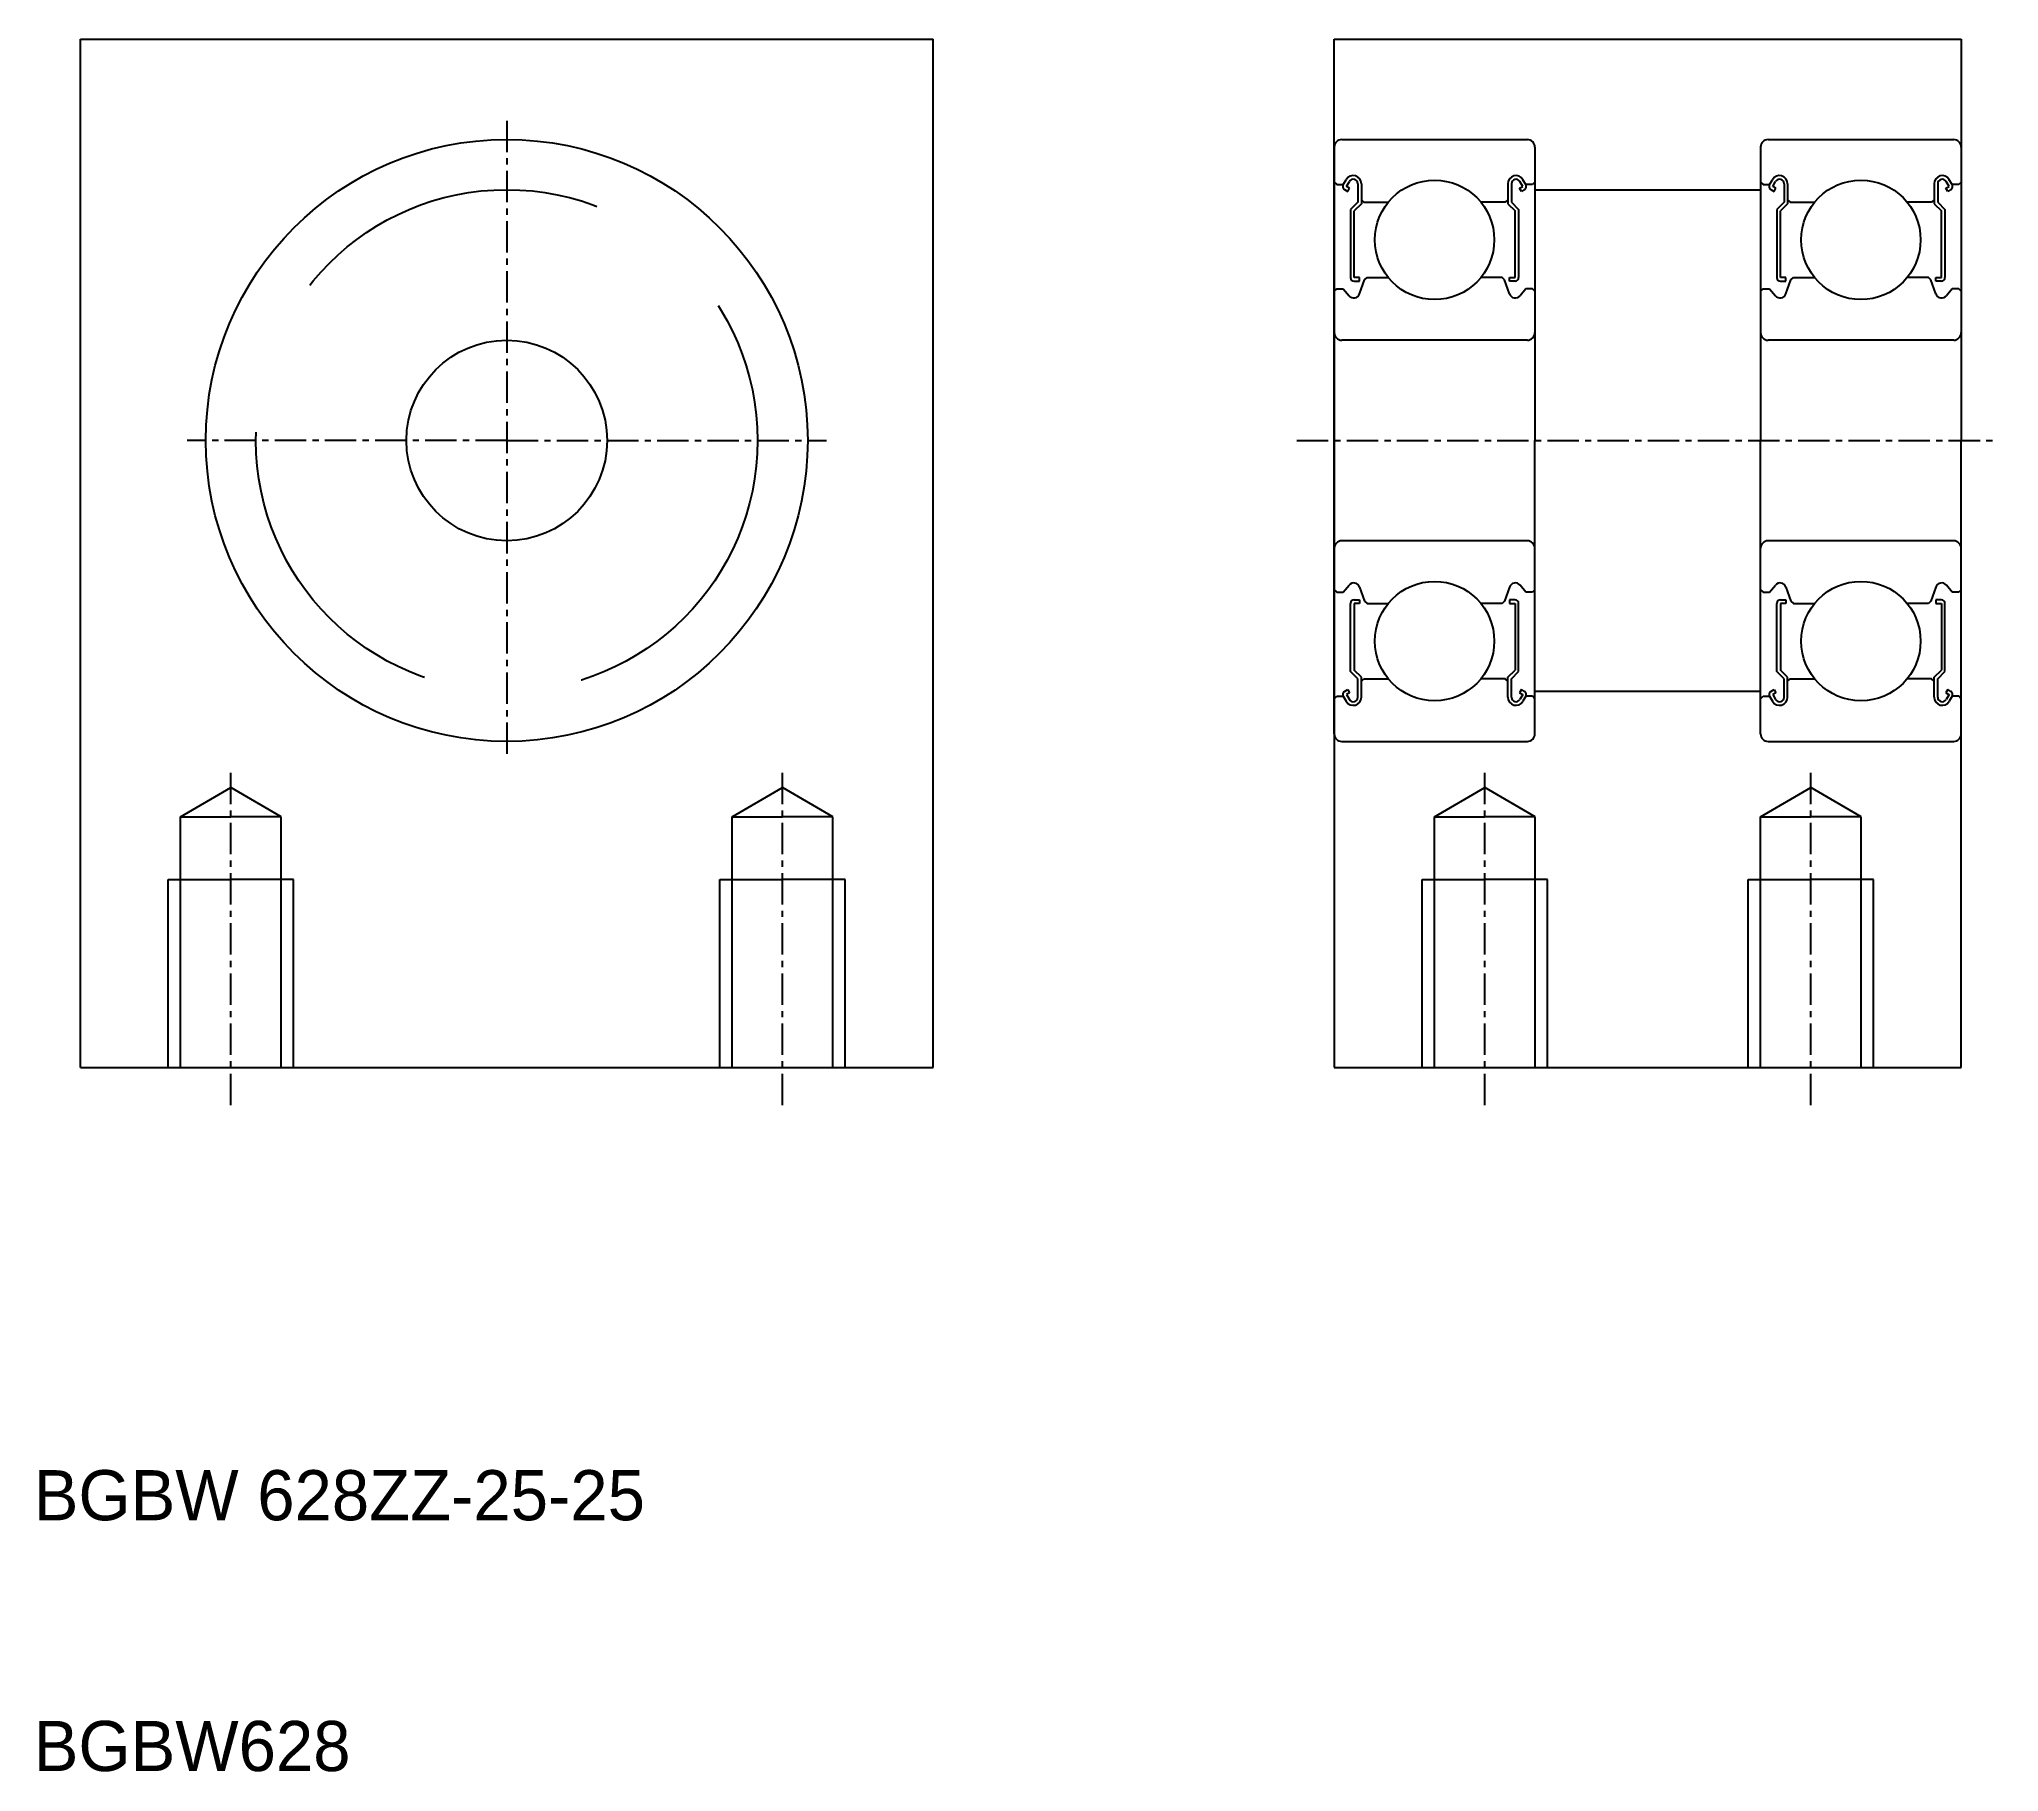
# Model space of a CAD drawing. Extents: x 101.7 to 179.9, y 55.3 to 124.4.
import ezdxf

# ---------------------------------------------------------------- set-up
doc = ezdxf.new("R2010")
doc.units = 0
doc.linetypes.add('CENTER', pattern=[2, 1.25, -0.25, 0.25, -0.25])
doc.linetypes.add('DASHED', pattern=[19.05, 12.7, -6.35])
doc.layers.get('0').update_dxf_attribs({"linetype": 'CONTINUOUS'})
doc.layers.add('CENTER', color=1, linetype='CENTER')

msp = doc.modelspace()

# ---------------------------------------------------------------- linework, layer by layer
for p, q in [((103.371, 83.382), (103.371, 124.382)), ((103.371, 124.382), (137.371, 124.382)), ((137.371, 83.382), (137.371, 124.382)), ((153.371, 108.382), (153.371, 124.382)), ((153.371, 124.382), (178.371, 124.382)), ((178.371, 124.382), (178.371, 108.382)), ((153.671, 120.382), (161.071, 120.382)), ((170.671, 120.382), (178.071, 120.382)), ((153.371, 120.082), (153.371, 108.382)), ((161.371, 120.082), (161.371, 108.382)), ((170.371, 120.082), (170.371, 108.382)), ((178.371, 120.082), (178.371, 108.382)), ((153.371, 118.682), (153.471, 118.582)), ((153.471, 118.582), (153.73, 118.582)), ((153.73, 118.582), (153.848, 118.781)), ((153.783, 118.386), (153.908, 118.314)), ((153.855, 118.51), (153.972, 118.709)), ((153.98, 118.438), (153.855, 118.51)), ((153.908, 118.314), (153.98, 118.438)), ((154.306, 118.619), (154.306, 117.882)), ((154.45, 118.619), (154.45, 117.823)), ((160.291, 118.619), (160.291, 117.823)), ((160.435, 118.619), (160.435, 117.882)), ((160.762, 118.438), (160.886, 118.51)), ((160.834, 118.314), (160.762, 118.438)), ((160.886, 118.51), (160.769, 118.709)), ((160.958, 118.386), (160.834, 118.314)), ((161.011, 118.582), (160.893, 118.781)), ((161.271, 118.582), (161.011, 118.582)), ((161.371, 118.682), (161.271, 118.582)), ((170.371, 118.682), (170.471, 118.582)), ((170.471, 118.582), (170.73, 118.582)), ((170.73, 118.582), (170.848, 118.781)), ((170.783, 118.386), (170.908, 118.314)), ((170.855, 118.51), (170.972, 118.709)), ((170.98, 118.438), (170.855, 118.51)), ((170.908, 118.314), (170.98, 118.438)), ((171.306, 118.619), (171.306, 117.882)), ((171.45, 118.619), (171.45, 117.823)), ((177.291, 118.619), (177.291, 117.823)), ((177.435, 118.619), (177.435, 117.882)), ((177.762, 118.438), (177.886, 118.51)), ((177.834, 118.314), (177.762, 118.438)), ((177.886, 118.51), (177.769, 118.709)), ((177.958, 118.386), (177.834, 118.314)), ((178.011, 118.582), (177.893, 118.781)), ((178.271, 118.582), (178.011, 118.582)), ((178.371, 118.682), (178.271, 118.582)), ((154.306, 117.882), (154.018, 117.594)), ((154.018, 117.594), (154.018, 114.876)), ((154.45, 117.823), (154.162, 117.535)), ((154.162, 114.876), (154.162, 117.535)), ((154.45, 117.982), (154.55, 117.882)), ((154.55, 117.882), (155.521, 117.882)), ((160.191, 117.882), (159.22, 117.882)), ((160.291, 117.982), (160.191, 117.882)), ((160.291, 117.823), (160.579, 117.535)), ((160.435, 117.882), (160.723, 117.594)), ((160.579, 114.876), (160.579, 117.535)), ((160.723, 117.594), (160.723, 114.876)), ((171.306, 117.882), (171.018, 117.594)), ((171.018, 117.594), (171.018, 114.876)), ((171.45, 117.823), (171.162, 117.535)), ((171.162, 114.876), (171.162, 117.535)), ((171.45, 117.982), (171.55, 117.882)), ((171.55, 117.882), (172.521, 117.882)), ((177.191, 117.882), (176.22, 117.882)), ((177.291, 117.982), (177.191, 117.882)), ((177.291, 117.823), (177.579, 117.535)), ((177.435, 117.882), (177.723, 117.594)), ((177.579, 114.876), (177.579, 117.535)), ((177.723, 117.594), (177.723, 114.876)), ((154.378, 114.876), (154.162, 114.876)), ((154.378, 114.732), (154.378, 114.876)), ((154.579, 114.788), (154.679, 114.882)), ((154.679, 114.882), (155.521, 114.882)), ((160.062, 114.882), (159.22, 114.882)), ((160.162, 114.788), (160.062, 114.882)), ((160.363, 114.876), (160.579, 114.876)), ((160.363, 114.732), (160.363, 114.876)), ((171.378, 114.876), (171.162, 114.876)), ((171.378, 114.732), (171.378, 114.876)), ((171.579, 114.788), (171.679, 114.882)), ((171.679, 114.882), (172.521, 114.882)), ((177.062, 114.882), (176.22, 114.882)), ((177.162, 114.788), (177.062, 114.882)), ((177.363, 114.732), (177.363, 114.876)), ((177.363, 114.876), (177.579, 114.876)), ((153.371, 114.332), (153.471, 114.432)), ((153.471, 114.432), (153.73, 114.432)), ((153.73, 114.432), (153.962, 114.149)), ((154.162, 114.732), (154.378, 114.732)), ((154.378, 114.234), (154.579, 114.788)), ((160.364, 114.234), (160.162, 114.788)), ((160.579, 114.732), (160.363, 114.732)), ((161.011, 114.432), (160.779, 114.149)), ((161.271, 114.432), (161.011, 114.432)), ((161.371, 114.332), (161.271, 114.432)), ((170.371, 114.332), (170.471, 114.432)), ((170.471, 114.432), (170.73, 114.432)), ((170.73, 114.432), (170.962, 114.149)), ((171.162, 114.732), (171.378, 114.732)), ((171.378, 114.234), (171.579, 114.788)), ((177.364, 114.234), (177.162, 114.788)), ((177.579, 114.732), (177.363, 114.732)), ((178.011, 114.432), (177.779, 114.149)), ((178.271, 114.432), (178.011, 114.432)), ((178.371, 114.332), (178.271, 114.432)), ((161.071, 112.382), (153.671, 112.382)), ((178.071, 112.382), (170.671, 112.382)), ((153.371, 108.382), (153.371, 83.382)), ((153.371, 96.682), (153.371, 108.382)), ((161.371, 96.682), (161.371, 108.382)), ((170.371, 96.682), (170.371, 108.382)), ((178.371, 83.382), (178.371, 108.382)), ((178.371, 96.682), (178.371, 108.382)), ((161.071, 104.382), (153.671, 104.382)), ((178.071, 104.382), (170.671, 104.382)), ((153.371, 102.432), (153.471, 102.332)), ((153.73, 102.332), (153.962, 102.615)), ((154.378, 102.53), (154.579, 101.976)), ((160.364, 102.53), (160.162, 101.976)), ((161.011, 102.332), (160.779, 102.615)), ((161.371, 102.432), (161.271, 102.332)), ((161.371, 102.532), (161.371, 102.532)), ((170.371, 102.432), (170.471, 102.332)), ((170.73, 102.332), (170.962, 102.615)), ((171.378, 102.53), (171.579, 101.976)), ((177.364, 102.53), (177.162, 101.976)), ((178.011, 102.332), (177.779, 102.615)), ((178.371, 102.432), (178.271, 102.332)), ((178.371, 102.532), (178.371, 102.532)), ((153.471, 102.332), (153.73, 102.332)), ((154.018, 99.17), (154.018, 101.888)), ((154.162, 102.032), (154.378, 102.032)), ((154.162, 101.888), (154.162, 99.23)), ((154.378, 101.888), (154.162, 101.888)), ((154.378, 102.032), (154.378, 101.888)), ((154.579, 101.976), (154.679, 101.882)), ((154.679, 101.882), (155.521, 101.882)), ((160.062, 101.882), (159.22, 101.882)), ((160.162, 101.976), (160.062, 101.882)), ((160.579, 102.032), (160.363, 102.032)), ((160.363, 102.032), (160.363, 101.888)), ((160.363, 101.888), (160.579, 101.888)), ((160.579, 101.888), (160.579, 99.23)), ((160.723, 99.17), (160.723, 101.888)), ((161.271, 102.332), (161.011, 102.332)), ((170.471, 102.332), (170.73, 102.332)), ((171.018, 99.17), (171.018, 101.888)), ((171.162, 102.032), (171.378, 102.032)), ((171.162, 101.888), (171.162, 99.23)), ((171.378, 101.888), (171.162, 101.888)), ((171.378, 102.032), (171.378, 101.888)), ((171.579, 101.976), (171.679, 101.882)), ((171.679, 101.882), (172.521, 101.882)), ((177.062, 101.882), (176.22, 101.882)), ((177.162, 101.976), (177.062, 101.882)), ((177.363, 102.032), (177.363, 101.888)), ((177.579, 102.032), (177.363, 102.032)), ((177.363, 101.888), (177.579, 101.888)), ((177.579, 101.888), (177.579, 99.23)), ((177.723, 99.17), (177.723, 101.888)), ((178.271, 102.332), (178.011, 102.332)), ((161.371, 99.607), (161.371, 99.607)), ((178.371, 99.607), (178.371, 99.607)), ((154.306, 98.882), (154.018, 99.17)), ((154.45, 98.942), (154.162, 99.23)), ((154.306, 98.145), (154.306, 98.882)), ((154.45, 98.145), (154.45, 98.942)), ((154.45, 98.782), (154.55, 98.882)), ((154.55, 98.882), (155.521, 98.882)), ((160.191, 98.882), (159.22, 98.882)), ((160.291, 98.782), (160.191, 98.882)), ((160.291, 98.942), (160.579, 99.23)), ((160.291, 98.145), (160.291, 98.942)), ((160.435, 98.882), (160.723, 99.17)), ((160.435, 98.145), (160.435, 98.882)), ((171.306, 98.882), (171.018, 99.17)), ((171.45, 98.942), (171.162, 99.23)), ((171.306, 98.145), (171.306, 98.882)), ((171.45, 98.145), (171.45, 98.942)), ((171.45, 98.782), (171.55, 98.882)), ((171.55, 98.882), (172.521, 98.882)), ((177.191, 98.882), (176.22, 98.882)), ((177.291, 98.782), (177.191, 98.882)), ((177.291, 98.942), (177.579, 99.23)), ((177.291, 98.145), (177.291, 98.942)), ((177.435, 98.882), (177.723, 99.17)), ((177.435, 98.145), (177.435, 98.882)), ((153.371, 98.082), (153.471, 98.182)), ((153.471, 98.182), (153.73, 98.182)), ((153.73, 98.182), (153.848, 97.984)), ((153.783, 98.379), (153.908, 98.451)), ((153.98, 98.326), (153.855, 98.254)), ((153.855, 98.254), (153.972, 98.056)), ((153.908, 98.451), (153.98, 98.326)), ((160.834, 98.451), (160.762, 98.326)), ((160.762, 98.326), (160.886, 98.254)), ((160.886, 98.254), (160.769, 98.056)), ((160.958, 98.379), (160.834, 98.451)), ((161.011, 98.182), (160.893, 97.984)), ((161.271, 98.182), (161.011, 98.182)), ((161.371, 98.082), (161.271, 98.182)), ((170.371, 98.082), (170.471, 98.182)), ((170.471, 98.182), (170.73, 98.182)), ((170.73, 98.182), (170.848, 97.984)), ((170.783, 98.379), (170.908, 98.451)), ((170.98, 98.326), (170.855, 98.254)), ((170.855, 98.254), (170.972, 98.056)), ((170.908, 98.451), (170.98, 98.326)), ((177.834, 98.451), (177.762, 98.326)), ((177.762, 98.326), (177.886, 98.254)), ((177.886, 98.254), (177.769, 98.056)), ((177.958, 98.379), (177.834, 98.451)), ((178.011, 98.182), (177.893, 97.984)), ((178.271, 98.182), (178.011, 98.182)), ((178.371, 98.082), (178.271, 98.182)), ((153.671, 96.382), (161.071, 96.382)), ((170.671, 96.382), (178.071, 96.382)), ((103.371, 83.382), (137.371, 83.382)), ((153.371, 83.382), (178.371, 83.382))]:
    msp.add_line(p, q)
at = {"color": 7, "linetype": 'CONTINUOUS'}
for p, q in [((161.371, 118.382), (170.371, 118.382)), ((161.371, 98.382), (170.371, 98.382))]:
    msp.add_line(p, q, dxfattribs=at)
at = {"color": 3, "linetype": 'DASHED'}
for p, q in [((107.361, 93.382), (109.371, 94.542)), ((111.38, 93.382), (109.371, 94.542)), ((129.361, 93.382), (131.371, 94.542)), ((133.38, 93.382), (131.371, 94.542)), ((157.361, 93.382), (159.371, 94.542)), ((161.38, 93.382), (159.371, 94.542)), ((170.361, 93.382), (172.371, 94.542)), ((174.38, 93.382), (172.371, 94.542)), ((107.361, 83.382), (107.361, 93.382)), ((107.361, 93.382), (109.371, 93.382)), ((111.38, 93.382), (109.371, 93.382)), ((111.38, 83.382), (111.38, 93.382)), ((129.361, 83.382), (129.361, 93.382)), ((129.361, 93.382), (131.371, 93.382)), ((133.38, 93.382), (131.371, 93.382)), ((133.38, 83.382), (133.38, 93.382)), ((157.361, 83.382), (157.361, 93.382)), ((157.361, 93.382), (159.371, 93.382)), ((161.38, 93.382), (159.371, 93.382)), ((161.38, 83.382), (161.38, 93.382)), ((170.361, 83.382), (170.361, 93.382)), ((170.361, 93.382), (172.371, 93.382)), ((174.38, 93.382), (172.371, 93.382)), ((174.38, 83.382), (174.38, 93.382)), ((106.871, 83.382), (106.871, 90.882)), ((106.871, 90.882), (109.371, 90.882)), ((111.871, 90.882), (109.371, 90.882)), ((111.871, 83.382), (111.871, 90.882)), ((128.871, 83.382), (128.871, 90.882)), ((128.871, 90.882), (131.371, 90.882)), ((133.871, 90.882), (131.371, 90.882)), ((133.871, 83.382), (133.871, 90.882)), ((156.871, 83.382), (156.871, 90.882)), ((156.871, 90.882), (159.371, 90.882)), ((161.871, 90.882), (159.371, 90.882)), ((161.871, 83.382), (161.871, 90.882)), ((169.871, 83.382), (169.871, 90.882)), ((169.871, 90.882), (172.371, 90.882)), ((174.871, 90.882), (172.371, 90.882)), ((174.871, 83.382), (174.871, 90.882))]:
    msp.add_line(p, q, dxfattribs=at)
for centre, radius in [((120.371, 108.382), 12), ((157.371, 116.382), 2.381), ((174.371, 116.382), 2.381), ((120.371, 108.382), 4), ((157.371, 100.382), 2.381), ((174.371, 100.382), 2.381)]:
    msp.add_circle(centre, radius)
msp.add_circle((120.371, 108.382), 10, dxfattribs=at)
for centre, radius, start, end in [((153.671, 120.082), 0.3, 90, 180), ((161.071, 120.082), 0.3, 0, 90), ((170.671, 120.082), 0.3, 90, 180), ((178.071, 120.082), 0.3, 0, 90), ((154.127, 118.619), 0.323, 0, 150.00136), ((154.127, 118.619), 0.179, 0, 150.00262), ((160.614, 118.619), 0.323, 29.99864, 180), ((160.614, 118.619), 0.179, 29.99738, 180), ((171.127, 118.619), 0.323, 0, 150.00136), ((171.127, 118.619), 0.179, 0, 150.00262), ((177.614, 118.619), 0.323, 29.99864, 180), ((177.614, 118.619), 0.179, 29.99738, 180), ((153.855, 118.51), 0.144, 149.98876, 240.00428), ((160.886, 118.51), 0.144, 299.99572, 30.01124), ((170.855, 118.51), 0.144, 149.98876, 240.00428), ((177.886, 118.51), 0.144, 299.99572, 30.01124), ((154.162, 114.876), 0.144, 180.00005, 270.00003), ((160.579, 114.876), 0.144, 269.99997, 359.99995), ((171.162, 114.876), 0.144, 180.00005, 270.00003), ((177.579, 114.876), 0.144, 269.99997, 359.99995), ((154.147, 114.304), 0.241, 220.00189, 343.15248), ((160.594, 114.304), 0.241, 196.84752, 319.99811), ((171.147, 114.304), 0.241, 220.00189, 343.15248), ((177.594, 114.304), 0.241, 196.84752, 319.99811), ((153.671, 112.682), 0.3, 180, 270), ((161.071, 112.682), 0.3, 270, 0), ((170.671, 112.682), 0.3, 180, 270), ((178.071, 112.682), 0.3, 270, 0), ((153.671, 104.082), 0.3, 90, 180), ((161.071, 104.082), 0.3, 0, 90), ((170.671, 104.082), 0.3, 90, 180), ((178.071, 104.082), 0.3, 0, 90), ((154.147, 102.46), 0.241, 16.84752, 139.99811), ((160.594, 102.46), 0.241, 40.00189, 163.15248), ((171.147, 102.46), 0.241, 16.84752, 139.99811), ((177.594, 102.46), 0.241, 40.00189, 163.15248), ((154.162, 101.888), 0.144, 89.99997, 179.99995), ((160.579, 101.888), 0.144, 0.00005, 90.00003), ((171.162, 101.888), 0.144, 89.99997, 179.99995), ((177.579, 101.888), 0.144, 0.00005, 90.00003), ((153.855, 98.254), 0.144, 119.99572, 210.01124), ((154.127, 98.145), 0.323, 209.99864, 0), ((154.127, 98.145), 0.179, 209.99738, 0), ((160.614, 98.145), 0.323, 180, 330.00136), ((160.614, 98.145), 0.179, 180, 330.00262), ((160.886, 98.254), 0.144, 329.98876, 60.00428), ((170.855, 98.254), 0.144, 119.99572, 210.01124), ((171.127, 98.145), 0.323, 209.99864, 0), ((171.127, 98.145), 0.179, 209.99738, 0), ((177.614, 98.145), 0.323, 180, 330.00136), ((177.614, 98.145), 0.179, 180, 330.00262), ((177.886, 98.254), 0.144, 329.98876, 60.00428), ((153.671, 96.682), 0.3, 180, 270), ((161.071, 96.682), 0.3, 270, 0), ((170.671, 96.682), 0.3, 180, 270), ((178.071, 96.682), 0.3, 270, 0)]:
    msp.add_arc(centre, radius, start, end)
at = {"layer": 'CENTER', "color": 1, "linetype": 'CENTER'}
for p, q in [((120.371, 121.132), (120.371, 95.632)), ((120.371, 108.382), (107.621, 108.382)), ((120.371, 108.382), (133.121, 108.382)), ((151.871, 108.382), (179.871, 108.382)), ((109.371, 81.882), (109.371, 95.292)), ((131.371, 81.882), (131.371, 95.292)), ((159.371, 81.882), (159.371, 95.292)), ((172.371, 81.882), (172.371, 95.292))]:
    msp.add_line(p, q, dxfattribs=at)

# ---------------------------------------------------------------- texts
for s, p in [('BGBW 628ZZ-25-25', (101.506, 65.327)), ('BGBW628', (101.506, 55.327))]:
    msp.add_text(s, height=2).set_placement(p)

doc.saveas('drawing.dxf')
